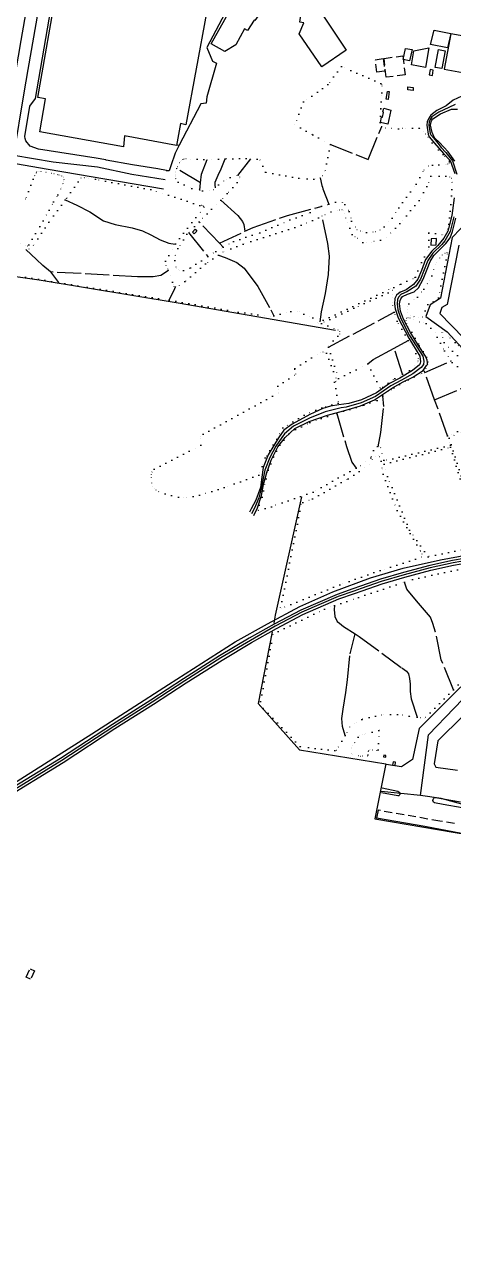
# Model space of a CAD drawing. Header units: millimetres. Extents: x 220021 to 223505, y 489325 to 491820.
# Drawn here: x 222722 to 222989, y 489723 to 490481 of the extents above; entities that cross this region are included whole.
import ezdxf

# ---------------------------------------------------------------- set-up
doc = ezdxf.new("R2010")
doc.units = ezdxf.units.MM
for name, pattern in [('15M2P5', [17.5, 15, -2.5]), ('50M10', [60, 50, -10]), ('5M2P5', [7.5, 5, -2.5]), ('AM4', [4, 0, -4])]:
    doc.linetypes.add(name, pattern=pattern)
for name, color, linetype in [('A0013110', 8, 'Continuous'), ('A0023210', 8, 'Continuous'), ('A0033324', 8, '5M2P5'), ('B0014111', 8, 'Continuous'), ('B0014116', 8, '5M2P5'), ('B0014118', 8, '5M2P5'), ('B0024120', 8, 'B0024120'), ('C0523121', 8, '50M10'), ('D0015112', 8, '15M2P5'), ('D0025111', 8, 'AM4'), ('E0022112', 8, 'Continuous')]:
    doc.layers.add(name, color=color, linetype=linetype)
doc.linetypes.add('B0024120', pattern='A,10,-1.75,[133,ltypeshp.shx,S=0.75,R=0,X=0,Y=0],-3.25', length=15)

msp = doc.modelspace()

# ---------------------------------------------------------------- linework, layer by layer
at = {"layer": 'A0013110'}
for points in [[(222808.499, 490378.874), (222736.551, 490391.085), (222706.585, 490396.322), (222711.485, 490422.562), (222719.73, 490471.366), (222728.669, 490522.585)], [(222810.176, 490390.456), (222804.94, 490391.429), (222789.054, 490394.02), (222772.696, 490396.926), (222772.412, 490397.012), (222766.548, 490398.109), (222730.52, 490403.827), (222725.341, 490405.696), (222722.706, 490408.964), (222722.265, 490410.332), (222722.13, 490411.672), (222725.097, 490430.604), (222728.592, 490435.215), (222742.619, 490516.239)], [(223002.373, 490440.543), (222988.827, 490434.155), (222984.436, 490430.714), (222978.709, 490427.835), (222974.933, 490424.987), (222973.343, 490422.569), (222972.658, 490420.696), (222972.389, 490418.746), (222973.128, 490413.084), (222973.947, 490411.408), (222977.246, 490407.509), (222982.687, 490401.044), (222986.867, 490396.648), (222989.726, 490388.663)], [(222989.811, 490396.237), (222985.77, 490402.136), (222980.243, 490407.9), (222977.228, 490410.893), (222975.694, 490414.108), (222974.724, 490418.633), (222975.095, 490420.756), (222975.532, 490421.724), (222976.164, 490422.565), (222980.991, 490425.776), (222987.704, 490428.635), (222991.387, 490428.728)], [(223019.37, 490381.079), (222988.228, 490348.823), (222980.891, 490310.952), (222974.415, 490306.969), (222971.732, 490299.559), (222984.997, 490290.163), (223001.962, 490271.871)], [(222989.334, 490373.423), (222987.996, 490362.484), (222985.463, 490352.632), (222982.961, 490348.3), (222979.144, 490343.734), (222975.444, 490340.312), (222971.549, 490335.14), (222968.994, 490328.325), (222966.724, 490322.838), (222964.015, 490319.46), (222959.6, 490316.302), (222955.906, 490314.774), (222955.709, 490314.801), (222953.453, 490312.844), (222952.368, 490310.749), (222952.33, 490307.436), (222952.652, 490304.473), (222954.551, 490298.716), (222961.15, 490286.05), (222968.075, 490274.908), (222968.489, 490271.43), (222968.266, 490270.48), (222967.725, 490269.621), (222963.537, 490266.077), (222955.497, 490261.229), (222949.045, 490257.822), (222941.037, 490252.017), (222931.716, 490247.688), (222923.771, 490245.382), (222917.686, 490244.612), (222912.396, 490243.81), (222907.553, 490242.379), (222899.617, 490238.643), (222888.611, 490232.682), (222883.345, 490228.876), (222880.002, 490224.023), (222877.207, 490219.405), (222873.604, 490213.435), (222870.409, 490205.577), (222869.402, 490198.217), (222868.729, 490193.273), (222865.916, 490185.243), (222863.066, 490179.835), (222861.983, 490177.913)], [(222864.607, 490175.848), (222866.977, 490180.629), (222869.438, 490188.126), (222870.711, 490195.104), (222872.787, 490202.49), (222875.461, 490210.227), (222879.558, 490218.406), (222884.066, 490224.4), (222890.095, 490229.949), (222899.151, 490234.186), (222910.614, 490238.18), (222920.516, 490240.892), (222931.088, 490243.953), (222939.877, 490247.704), (222951.032, 490255.22), (222957.657, 490258.89), (222963.685, 490261.901), (222970.173, 490265.932), (222972.255, 490269.033), (222972.717, 490269.803), (222972.703, 490270.928), (222972.59, 490272.338), (222971.63, 490274.874), (222966.825, 490282.271), (222962.24, 490289.707), (222957.95, 490297.864), (222956.066, 490302.892), (222955.33, 490307.502), (222955.764, 490309.646), (222956.148, 490310.518), (222957.289, 490312.068), (222960.382, 490313.549), (222964.596, 490315.037), (222967.216, 490317.501), (222970.151, 490322.875), (222972.6, 490329.119), (222974.366, 490333.811), (222976.756, 490337.658), (222984.287, 490344.977), (222987, 490348.636), (222988.369, 490352.534), (222990.362, 490360.736)], [(223075.982, 490155.609), (223057.938, 490155.478), (223043.939, 490154.818), (223030.652, 490154.085), (223016.89, 490152.358), (223002.922, 490150.249), (222988.45, 490147.705), (222974.175, 490144.709), (222957.893, 490140.335), (222943.56, 490136.122), (222931.046, 490131.815), (222926.329, 490130.139), (222916.592, 490126.677), (222893.832, 490116.904), (222877.228, 490108.125), (222861.796, 490099.327), (222843.334, 490088.388), (222820.876, 490074.06), (222800.58, 490060.802), (222776.56, 490045.653), (222744.249, 490024.598), (222705.047, 490000.591)], [(222706.673, 489998.069), (222745.851, 490022.062), (222778.18, 490043.127), (222802.2, 490058.278), (222822.504, 490071.54), (222844.906, 490085.832), (222863.304, 490096.733), (222878.672, 490105.495), (222895.128, 490114.196), (222917.688, 490123.883), (222927.333, 490127.312), (222932.037, 490128.983), (222944.471, 490133.263), (222958.706, 490137.447), (222974.872, 490141.79), (222989.018, 490144.758), (223003.406, 490147.289), (223017.301, 490149.387), (223030.922, 490151.096), (223044.093, 490151.821), (223058.019, 490152.478), (223076.003, 490152.61)], [(223026.953, 490082.649), (222979.187, 490035.612), (222976.93, 490021.133), (222978.032, 490019.212), (222991.495, 490017.283)], [(222993.582, 490069.115), (222967.663, 490043.11), (222963.498, 490023.969), (222956.553, 490019.277), (222947.069, 490020.779)], [(223270.698, 489716.835), (223247.238, 489741.232), (223213.029, 489776.92), (223192.928, 489798.472), (223170.233, 489822.01), (223123.322, 489872.586), (223075.159, 489923.749), (223065.386, 489934.085), (223061.073, 489938.096), (223053.345, 489945.305), (223046.724, 489951.621), (223041.128, 489956.224), (223034.245, 489960.844), (223027.915, 489964.407), (223020.016, 489968.426), (223008.998, 489972.916), (222998.289, 489977.083), (222971.248, 489982.198), (222940.965, 489987.415)]]:
    msp.add_lwpolyline(points, dxfattribs=at)
at = {"layer": 'A0023210'}
for points in [[(222809.338, 490384.665), (222788.745, 490387.952), (222767.202, 490392.465), (222739.621, 490395.65), (222715.292, 490399.807), (222721.728, 490438.887), (222724.161, 490453.291), (222736.334, 490523.386), (222739.202, 490539.899)], [(222990.107, 490431.442), (222986.07, 490429.675), (222979.85, 490426.806), (222975.549, 490423.776), (222974.438, 490422.146), (222973.877, 490420.726), (222973.557, 490418.689), (222974.411, 490413.596), (222974.821, 490412.759), (222976.47, 490410.809), (222979.191, 490407.577), (222981.321, 490404.686), (222984.229, 490401.59), (222988.339, 490396.443), (222991.056, 490388.089)], [(222989.179, 490361.61), (222986.916, 490352.583), (222983.624, 490346.639), (222981.715, 490344.356), (222976.1, 490338.985), (222972.957, 490334.476), (222970.797, 490328.722), (222968.438, 490322.856), (222965.616, 490318.481), (222959.991, 490314.926), (222956.598, 490313.421), (222956.499, 490313.434), (222954.801, 490311.681), (222954.066, 490310.198), (222953.83, 490307.469), (222954.359, 490303.683), (222956.25, 490298.29), (222961.695, 490287.878), (222969.853, 490274.891), (222970.54, 490271.884), (222970.261, 490269.757), (222968.949, 490267.776), (222963.611, 490263.989), (222956.577, 490260.059), (222950.039, 490256.521), (222940.457, 490249.861), (222931.402, 490245.82), (222922.144, 490243.137), (222919.101, 490242.752), (222911.505, 490240.995), (222909.084, 490240.28), (222899.384, 490236.415), (222889.353, 490231.316), (222883.706, 490226.638), (222882.034, 490224.211), (222878.383, 490218.905), (222874.533, 490211.831), (222871.598, 490204.034), (222870.057, 490196.661), (222869.72, 490194.188), (222867.677, 490186.684), (222865.022, 490180.232), (222863.295, 490176.881)], [(222992.221, 490344.036), (222985.068, 490307.135), (222981.83, 490305.144), (222980.489, 490301.438), (222987.621, 490294.128), (223012.31, 490268.808)], [(222968.45, 490001.592), (222973.425, 490039.361), (223005.471, 490072.519), (223018.117, 490085.208), (223028.272, 490095.456), (223068.491, 490136.412), (223102.235, 490170.054), (223106.274, 490174.082)], [(223075.992, 490154.11), (223057.979, 490153.978), (223044.016, 490153.319), (223030.787, 490152.59), (223017.096, 490150.873), (223003.164, 490148.769), (222988.734, 490146.231), (222974.524, 490143.249), (222958.299, 490138.891), (222944.016, 490134.693), (222931.541, 490130.399), (222926.831, 490128.725), (222917.14, 490125.28), (222894.48, 490115.55), (222877.95, 490106.81), (222862.55, 490098.03), (222844.12, 490087.11), (222821.69, 490072.8), (222801.39, 490059.54), (222777.37, 490044.39), (222745.05, 490023.33), (222705.86, 489999.33)], [(223297.33, 489712.44), (223284.37, 489726.88), (223268.76, 489743.7), (223263.56, 489749.6), (223229.717, 489786.687), (223198.055, 489817.344), (223138.018, 489882.565), (223097.673, 489926.893), (223080.186, 489945.551), (223076.92, 489949.168), (223065.693, 489960.293), (223049.769, 489971.755), (223043.732, 489975.854), (223036.547, 489979.743), (223028.462, 489983.955), (223017.605, 489988.497), (223006.135, 489992.837), (222981.372, 489999.741), (222968.45, 490001.592), (222944.017, 490004.097)]]:
    msp.add_lwpolyline(points, dxfattribs=at)
at = {"layer": 'A0033324'}
msp.add_lwpolyline([(222989.547, 489984.076), (222980.395, 489985.586), (222942.01, 489992.33), (222940.965, 489987.415)], dxfattribs=at)
at = {"layer": 'B0014111'}
for points in [[(222742.352, 490505.888), (222835.217, 490488.508), (222822.396, 490418.98), (222818.99, 490419.773), (222816.43, 490405.99), (222784.191, 490412.03), (222783.555, 490405.111), (222731.332, 490414.601), (222734.993, 490435.038), (222730.142, 490435.969)], [(222838.004, 490469.385), (222855.129, 490499.772), (222874.083, 490496.097), (222865.304, 490483.905), (222864.791, 490484.013), (222860.814, 490477.653), (222858.816, 490478.692), (222853.346, 490468.667), (222846.655, 490464.498)], [(222922.151, 490465.304), (222906.931, 490455.018), (222892.958, 490475.45), (222895.73, 490482.351), (222893.225, 490482.817), (222894.797, 490492.598), (222905.075, 490490.947)], [(222977.044, 490477.72), (222987.26, 490475.791), (222985.185, 490466.861), (222974.683, 490468.835)], [(222983.242, 490453.621), (223006.121, 490449.342), (223010.336, 490471.34), (222987.299, 490475.572)], [(222959.044, 490466.306), (222963.22, 490465.713), (222961.629, 490458.774), (222957.685, 490459.485)], [(222962.803, 490456.319), (222964.342, 490464.935), (222973.74, 490466.784), (222971.571, 490454.528)], [(222979.731, 490465.667), (222983.876, 490464.995), (222981.739, 490453.859), (222977.521, 490454.557)], [(222973.758, 490449.987), (222975.841, 490449.665), (222976.349, 490452.941), (222974.367, 490453.248)], [(222949.87, 490427.938), (222948.085, 490419.29), (222943.578, 490420.283), (222944.226, 490423.607), (222944.873, 490423.596), (222945.473, 490426.604), (222945.04, 490426.918), (222945.584, 490429.33)], [(222828.059, 490353.923), (222829.16, 490352.667), (222827.584, 490351.085), (222826.369, 490352.158)], [(222975.074, 490347.969), (222974.935, 490344.088), (222978.285, 490344.186), (222978.405, 490348.177)]]:
    msp.add_lwpolyline(points, close=True, dxfattribs=at)
at = {"layer": 'B0014116'}
for points in [[(222945.162, 490460.101), (222946.112, 490452.359), (222941.244, 490451.635), (222940.295, 490459.322)], [(222945.789, 490460.207), (222957.344, 490461.899), (222958.877, 490449.99), (222947.035, 490448.466)], [(222960.461, 490440.577), (222960.632, 490442.544), (222963.958, 490442.105), (222963.832, 490440.225)], [(222947.973, 490439.718), (222949.005, 490439.548), (222948.352, 490434.651), (222947.03, 490434.888)], [(222945.425, 490025.542), (222946.849, 490025.405), (222946.945, 490026.397), (222945.521, 490026.535)], [(222951.33, 490022.508), (222951.017, 490020.367), (222952.608, 490020.192), (222952.921, 490022.333)]]:
    msp.add_lwpolyline(points, close=True, dxfattribs=at)
at = {"layer": 'B0014118'}
msp.add_lwpolyline([(222728.004, 489892.442), (222725.586, 489887.21), (222722.889, 489888.456), (222725.308, 489893.689)], close=True, dxfattribs=at)
at = {"layer": 'B0024120'}
for points in [[(222854.567, 490504.928), (222852.301, 490499.039), (222835.308, 490467.096), (222838.987, 490458.519), (222841.442, 490457.261), (222835.373, 490436.398), (222834.96, 490432.333), (222831.684, 490431.942), (222818.126, 490406.141)], [(222816.619, 490406.518), (222818.126, 490406.141), (222815.665, 490401.174), (222813.027, 490393.316), (222811.99, 490390.238), (222810.145, 490390.244)], [(222915.578, 490290.92), (222817.546, 490307.977), (222730.913, 490322.293), (222627.519, 490337.034)], [(222894.27, 490187.293), (222878.001, 490113.766), (222877.033, 490108.739)], [(222876.01, 490103.429), (222867.414, 490058.806), (222893.014, 490030.024), (222946.772, 490021.275), (222939.993, 489986.989), (222998.446, 489976.982), (223005.827, 489974.038), (223028, 489964.285), (223041.046, 489956.163), (223061.631, 489937.115), (223070.552, 489928.196), (223094.386, 489903.074), (223130.866, 489864.074), (223163.632, 489828.217), (223175.695, 489815.984)]]:
    msp.add_lwpolyline(points, dxfattribs=at)
at = {"layer": 'C0523121'}
for points in [[(222944.591, 490006.28), (222954.419, 490004.164), (222954.956, 490003.887), (222955.328, 490003.4), (222955.447, 490002.999), (222955.519, 490002.661), (222955.5, 490002.118), (222955.398, 490001.886), (222955.175, 490001.582), (222954.863, 490001.309), (222954.277, 490001.307), (222944.078, 490003.208)], [(222994.366, 489993.792), (222982.602, 489995.992), (222977.249, 489996.912), (222976.519, 489997.391), (222976.32, 489997.677), (222976.208, 489998.32), (222976.209, 489998.558), (222976.253, 489998.869), (222976.387, 489999.216), (222976.562, 489999.489), (222976.738, 489999.847), (222976.982, 490000.088), (222977.774, 490000.258), (222993.347, 489997.525)]]:
    msp.add_lwpolyline(points, dxfattribs=at)
at = {"layer": 'D0015112'}
for points in [[(222911.995, 490406.831), (222935.781, 490397.375), (222944.302, 490417.952)], [(222831.544, 490382.863), (222832.118, 490388.099), (222835.691, 490397.396)], [(222840.711, 490379.763), (222840.575, 490381.569), (222840.615, 490383.237), (222842.529, 490387.664), (222844.388, 490391.569), (222846.765, 490397.627)], [(222862.598, 490397.815), (222854.43, 490387.386)], [(222831.544, 490382.863), (222816.518, 490391.663)], [(222831.035, 490378.229), (222831.544, 490382.863)], [(222906.038, 490385.851), (222907.033, 490381.156), (222907.337, 490380.07), (222907.685, 490379.003), (222911.425, 490369.582)], [(222747.25, 490372.174), (222754.338, 490368.872), (222762.578, 490364.715), (222771.044, 490359.106), (222778.363, 490356.777), (222788.788, 490354.887), (222795.276, 490353), (222800.503, 490350.424), (222806.257, 490347.352), (222811.648, 490345.346), (222815.671, 490344.541)], [(222844.077, 490372.052), (222854.68, 490362.551), (222857.628, 490358.803), (222858.354, 490356.779), (222859.118, 490352.616)], [(222859.118, 490352.616), (222864.182, 490354.964), (222885.652, 490362.462), (222906.576, 490368.104)], [(222843.223, 490345.248), (222830.602, 490358.564)], [(222905.949, 490296.195), (222906.805, 490302.54), (222909.343, 490313.891), (222911.099, 490325.829), (222911.744, 490337.065), (222910.8, 490345.14), (222907.145, 490362.043)], [(222824.023, 490351.935), (222835.964, 490336.868)], [(222843.223, 490345.248), (222859.118, 490352.616)], [(222845.622, 490342.717), (222843.223, 490345.248)], [(222738.083, 490327.311), (222733.204, 490331.277), (222729.214, 490334.989), (222722.737, 490341.327)], [(222842.584, 490337.833), (222846.803, 490336.374), (222853.979, 490333.247), (222858.736, 490329.585), (222867.194, 490318.241), (222875.227, 490303.712), (222877.058, 490300.103)], [(222811.42, 490328.311), (222806.828, 490325.188), (222801.976, 490324.343), (222792.127, 490324.354), (222738.083, 490327.311)], [(222738.083, 490327.311), (222742.991, 490320.754)], [(222811.976, 490309.751), (222815.51, 490317.025), (222815.843, 490318.099)], [(222911.072, 490280.471), (222952.146, 490302.237)], [(222952.125, 490279.967), (222960.846, 490284.654)], [(222935.65, 490270.048), (222939, 490272.914), (222952.125, 490279.967)], [(222957.313, 490263.664), (222952.125, 490279.967)], [(222971.135, 490264.673), (222987.497, 490271.966)], [(222971.135, 490264.673), (222970.734, 490265.782)], [(222977.225, 490247.832), (222971.135, 490264.673)], [(222977.225, 490247.832), (223005.017, 490259.33)], [(222942.001, 490218.48), (222943.768, 490227.46), (222945.52, 490243.59), (222945.071, 490250.259)], [(222985.332, 490225.416), (222977.225, 490247.832)], [(222916.404, 490239.216), (222922.343, 490218.699), (222925.768, 490208.874), (222928.296, 490205.211)], [(222988.938, 490067.364), (222981.39, 490085.988), (222977.818, 490103.224), (222976.056, 490108.538), (222974.58, 490112.458), (222965.868, 490122.607), (222959.929, 490129.974), (222958.48, 490134.331)], [(222914.89, 490119.666), (222914.724, 490117.324), (222915.148, 490112.977), (222916.574, 490109.845), (222917.977, 490108.819), (222920.449, 490106.696), (222927.705, 490102.171)], [(222921.457, 490038.786), (222919.884, 490044.457), (222919.406, 490049.469), (222920.331, 490055.237), (222921.217, 490060.458), (222922.027, 490065.573), (222922.899, 490073.495), (222924.591, 490089.627), (222927.705, 490102.171)], [(222927.705, 490102.171), (222930.35, 490100.522), (222956.822, 490080.937), (222959.764, 490078.786), (222960.874, 490077.177), (222961.571, 490074.237), (222961.921, 490070.855), (222962.075, 490066.243), (222962.711, 490061.596), (222966.305, 490050.194)]]:
    msp.add_lwpolyline(points, dxfattribs=at)
at = {"layer": 'D0025111'}
for points in [[(222906.038, 490385.851), (222905.947, 490385.755), (222903.269, 490385.187), (222902.001, 490385.122), (222892.725, 490385.688), (222871.963, 490389.428), (222868.516, 490396.978), (222866.764, 490397.477), (222862.598, 490397.815), (222859.864, 490398.036), (222846.765, 490397.627), (222835.691, 490397.396), (222833.43, 490397.349), (222822.42, 490397.632), (222821.238, 490397.623), (222820.721, 490397.475), (222820.321, 490397.233), (222819.624, 490396.695), (222819.086, 490396.116), (222818.495, 490395.314), (222817.027, 490392.763), (222816.584, 490391.856), (222816.518, 490391.663), (222816.256, 490390.897), (222816.034, 490389.937), (222815.886, 490389.072), (222815.759, 490388.228), (222815.717, 490387.427), (222815.727, 490386.541), (222815.853, 490385.666), (222816.042, 490385.054), (222817.486, 490383.228), (222826.101, 490379.184), (222831.035, 490378.229), (222832.66, 490377.915), (222839.403, 490378.545), (222840.711, 490379.763), (222842.634, 490381.554), (222847.43, 490384.919), (222849.949, 490386.167), (222854.029, 490387.473), (222854.43, 490387.386), (222855.357, 490387.184), (222855.704, 490386.472), (222855.793, 490385.518), (222854.201, 490383.024), (222848.129, 490376.072), (222844.077, 490372.052), (222838.386, 490366.408), (222830.602, 490358.564), (222824.023, 490351.935), (222822.976, 490350.88), (222817.292, 490341.83), (222815.666, 490337.478), (222815.372, 490334.505), (222816.254, 490329.428), (222817.542, 490328.644), (222818.305, 490328.392), (222820.81, 490328.266), (222825.166, 490329.887), (222835.964, 490336.868), (222840.96, 490340.098), (222845.622, 490342.717), (222851.96, 490346.278), (222868.305, 490351.744), (222887.067, 490359.702), (222899.648, 490364.238), (222906.576, 490368.104), (222906.705, 490368.176), (222911.425, 490369.582), (222915.527, 490370.803), (222920.234, 490370.402), (222921.31, 490369.287), (222923.968, 490364.963), (222925.558, 490358.837), (222928.849, 490353.844), (222930.912, 490352.937), (222932.497, 490352.497), (222934.75, 490351.984), (222940.454, 490352.461), (222943.239, 490353.404), (222945.889, 490355.474), (222950.811, 490360.745), (222954.888, 490367.232), (222965.816, 490382.006), (222968.053, 490386.186), (222970.755, 490390.746), (222973.504, 490393.295), (222975.835, 490393.717), (222984.428, 490394.312), (222985.418, 490394.485), (222986.486, 490395.079), (222986.602, 490395.691), (222986.545, 490396.417), (222982.492, 490400.364), (222975.711, 490407.763), (222971.468, 490413.049), (222970.52, 490414.856), (222968.51, 490416.551), (222967.576, 490416.874), (222957.181, 490416.558), (222954.668, 490416.439), (222946.796, 490416.826), (222944.302, 490417.952), (222943.727, 490419.486), (222943.371, 490420.25), (222943.787, 490429.129), (222944.384, 490438.781), (222944.588, 490442.976), (222944.407, 490444.072), (222943.817, 490444.667), (222919.195, 490455.213), (222910.784, 490444.051), (222904.209, 490439.139), (222895.597, 490433.227), (222890.169, 490418.879), (222893.696, 490417.023), (222901.389, 490412.71), (222911.995, 490406.831), (222912.35, 490406.634), (222908.916, 490390.137), (222907.352, 490387.246), (222906.038, 490385.851)], [(222719.112, 490344.83), (222722.623, 490343.541), (222723.594, 490343.541), (222724.49, 490344.184), (222731.426, 490355.57), (222737.116, 490365.787), (222739.228, 490369.498), (222739.893, 490370.922), (222742.627, 490375.234), (222744.433, 490378.987), (222744.865, 490379.842), (222745.636, 490381.529), (222745.974, 490382.425), (222746.26, 490383.363), (222746.429, 490384.175), (222746.45, 490384.956), (222746.377, 490385.852), (222746.166, 490386.317), (222745.913, 490386.57), (222745.154, 490387.013), (222744.353, 490387.351), (222743.467, 490387.647), (222742.497, 490387.858), (222740.23, 490388.313), (222738.563, 490388.673), (222735.294, 490389.255), (222732.289, 490389.741), (222731.466, 490389.784), (222730.622, 490389.784), (222729.747, 490389.648), (222729.462, 490389.427), (222729.093, 490388.952), (222728.079, 490387.539), (222727.868, 490387.033), (222727.224, 490385.104), (222722.618, 490372.714), (222721.098, 490370.521)], [(222670.064, 490332.164), (222722.392, 490324.136), (222742.991, 490320.754), (222760.771, 490317.834), (222811.976, 490309.751), (222854.987, 490302.402), (222874.77, 490299.521), (222877.058, 490300.103), (222887.693, 490302.81), (222892.807, 490302.477), (222895.729, 490301.155), (222901.378, 490298.864), (222904.631, 490295.436), (222905.949, 490296.195), (222907.817, 490297.271), (222949.959, 490316.856), (222951.8, 490317.561), (222956.271, 490319.797), (222964.735, 490323.774), (222965.277, 490324.176), (222969.074, 490333.127), (222973.214, 490341.3), (222973.57, 490342.942), (222973.681, 490351.737), (222982.943, 490350.588), (222984.873, 490352.883), (222985.433, 490354.016), (222986.145, 490357.027), (222987.747, 490374.642), (222988.176, 490383.347), (222987.896, 490385.396), (222986.749, 490386.41), (222984.199, 490387.01), (222974.958, 490386.902), (222972.315, 490380.438), (222967.515, 490371.867), (222955.678, 490357.413), (222947.138, 490348.801), (222943.499, 490347.056), (222938.202, 490345.924), (222934.917, 490345.4), (222932.488, 490345.67), (222927.691, 490349.13), (222925.97, 490350.665), (222921.973, 490360.877), (222921.307, 490363.467), (222920.569, 490365.327), (222919.568, 490365.911), (222917.903, 490365.868), (222916.615, 490365.784), (222912.711, 490364.76), (222907.145, 490362.043), (222904.985, 490360.989), (222894.034, 490356.344), (222857.923, 490344.702), (222845.382, 490339.784), (222842.584, 490337.833), (222834.638, 490332.293), (222821.636, 490321.301), (222816.736, 490318.069), (222815.843, 490318.099), (222815.009, 490318.127), (222814.455, 490319.495), (222813.962, 490321.032), (222811.42, 490328.311), (222811.131, 490329.137), (222810.122, 490331.441), (222809.598, 490334.122), (222815.671, 490344.541), (222815.849, 490344.847), (222825.986, 490358.125), (222833.653, 490367.2), (222833.653, 490367.506), (222833.548, 490367.917), (222833.327, 490368.255), (222833.074, 490368.403), (222832.483, 490368.603), (222831.966, 490368.625), (222831.017, 490368.752), (222804.054, 490377.489), (222800.479, 490378.567), (222765.952, 490384.977), (222760.479, 490385.919), (222759.319, 490385.92), (222758.38, 490385.878), (222757.065, 490385.708), (222755.314, 490383.43), (222747.822, 490372.944), (222747.25, 490372.174), (222736.931, 490358.284), (222727.407, 490343.902), (222724.663, 490341.59), (222722.737, 490341.327), (222721.309, 490341.59)], [(222911.072, 490280.471), (222917.347, 490261.09), (222935.65, 490270.048), (222943.401, 490254.669), (222944.966, 490255.708), (222952.486, 490261.108), (222957.313, 490263.664), (222961.602, 490265.936), (222966.514, 490270.897), (222966.963, 490271.857), (222967.143, 490273.281), (222965.636, 490276.519), (222961.653, 490283.233), (222960.846, 490284.654), (222953.957, 490296.781), (222952.146, 490302.237), (222950.955, 490308.021), (222950.798, 490311.199), (222950.82, 490313.242), (222950.962, 490315.758), (222948.397, 490314.396), (222926.931, 490304.712), (222906.862, 490295.328), (222916.97, 490291.225), (222918.043, 490290.169), (222918.065, 490288.728), (222917.004, 490287.425), (222910.843, 490281.177), (222911.072, 490280.471)], [(223006.602, 490234.504), (222985.332, 490225.416), (222987.089, 490219.524), (222946.009, 490209.873), (222945.861, 490209.95), (222945.659, 490210.212), (222943.667, 490217.956), (222942.765, 490218.495), (222942.001, 490218.48), (222941.371, 490218.467), (222939.217, 490216.282), (222937.536, 490211.661), (222931.208, 490206.764), (222928.296, 490205.211), (222924.389, 490203.128), (222901.541, 490190.362), (222875.557, 490181.205), (222867.511, 490178.922), (222867.995, 490182.251), (222869.834, 490187.101), (222872.24, 490198.668), (222873.674, 490204.052), (222876.896, 490212.175), (222880.77, 490219.491), (222886.646, 490226.759), (222890.581, 490229.218), (222899.44, 490233.62), (222906.564, 490236.11), (222916.404, 490239.216), (222920.582, 490240.603), (222933.141, 490244.343), (222941.358, 490247.429), (222945.071, 490250.259), (222950.202, 490254.17), (222951.799, 490255.264), (222960.817, 490260.292), (222969.221, 490264.207), (222970.734, 490265.782), (222971.98, 490267.079), (222973.597, 490269.703), (222973.502, 490271.216), (222972.247, 490274.3), (222967.121, 490282.647), (222960.029, 490295.061), (222959.548, 490297.221), (222959.802, 490298.576), (222960.57, 490298.943), (222961.888, 490298.745), (222964.013, 490297.797), (222967.696, 490296.304), (222970.425, 490295.871), (222972, 490295.178), (222978.035, 490289.443), (222978.92, 490286.699), (222983.496, 490278.288), (222987.497, 490271.966), (222988.124, 490270.976), (222997.053, 490264.258)], [(223006.55, 490084.837), (222988.938, 490067.364), (222971.158, 490049.729), (222968.369, 490049.88), (222966.305, 490050.194), (222961.488, 490050.926), (222954.148, 490051.876), (222949.706, 490051.947), (222944.064, 490051.602), (222940.43, 490050.921), (222931.957, 490048.885), (222927.369, 490046.207), (222924.321, 490044.187), (222922.572, 490040.675), (222921.457, 490038.786), (222916.042, 490029.608), (222914.995, 490029.423), (222893.46, 490031.917), (222868.954, 490057.661), (222868.906, 490060.108), (222876.653, 490101.598), (222879.801, 490103.583), (222908.687, 490117.542), (222914.89, 490119.666), (222929.913, 490124.808), (222958.48, 490134.331), (222963.389, 490135.968), (222996.879, 490143.147)]]:
    msp.add_lwpolyline(points, dxfattribs=at)
for points in [[(222975.434, 490324.978), (222977.561, 490331.682), (222978.564, 490333.405), (222980.518, 490336.008), (222982.106, 490337.824), (222983.66, 490339.017), (222984.812, 490339.404), (222985.052, 490338.581), (222984.328, 490334.808), (222979.691, 490311.239), (222972.946, 490306.996), (222969.594, 490299.227), (222967.471, 490298.784), (222964.45, 490299.473), (222962.031, 490300.42), (222960.6, 490301.808), (222960.12, 490303.894), (222960.482, 490305.981), (222961.119, 490307.465), (222964.5, 490310.401), (222966.51, 490311.724), (222970.546, 490316.547), (222973.994, 490322.155)], [(222981.644, 490289.57), (222982.145, 490286.459), (222983.103, 490283.514), (222988.405, 490278.07), (223003.756, 490264.41), (223018.739, 490251.664), (223020.334, 490250.46), (223021.341, 490250.443), (223021.633, 490250.92), (223021.522, 490251.286), (223006.241, 490266.63), (222990.041, 490283.492), (222985.676, 490287.4), (222982.651, 490289.499)], [(222830.854, 490188.337), (222822.614, 490186.829), (222820.944, 490186.876), (222817.803, 490187.168), (222813.417, 490188.127), (222805.423, 490190.562), (222803.736, 490191.506), (222802.799, 490192.503), (222801.685, 490193.971), (222801.142, 490195.933), (222800.927, 490199.294), (222800.936, 490201.368), (222801.234, 490202.832), (222802.575, 490204.542), (222831.709, 490219.501), (222831.467, 490224.913), (222833.037, 490226.329), (222880.285, 490252.215), (222879.859, 490254.369), (222879.612, 490256.2), (222890.866, 490263.747), (222890.137, 490266.429), (222890.15, 490267.319), (222906.162, 490277.424), (222907.699, 490277.671), (222908.655, 490277.461), (222909.856, 490276.787), (222916.411, 490259.956), (222915.589, 490259.27), (222914.899, 490258.79), (222917.274, 490245.676), (222906.985, 490242.867), (222896.099, 490238.189), (222882.706, 490230.246), (222878.893, 490223.242), (222871.718, 490211.587), (222869.813, 490206.198), (222867.872, 490200.912), (222846.263, 490193.219)], [(223036.064, 490176.833), (223038.166, 490177.433), (223038.948, 490177.64), (223039.371, 490177.859), (223039.403, 490178.006), (223039.299, 490178.26), (223039.176, 490178.894), (223038.949, 490179.833), (223038.431, 490181.598), (223036.19, 490190.258), (223026.809, 490222.193), (223020.94, 490238.615), (223019.537, 490238.602), (222986.268, 490224.334), (222986.276, 490223.902), (223003.767, 490168.719), (223004.554, 490167.913), (223005.957, 490168.022)], [(222961.645, 490166.621), (222947.903, 490200.127), (222945.823, 490207.733), (222987.141, 490218.276), (223005.917, 490156.932), (222973.201, 490150.068)], [(222901.255, 490186.15), (222923.468, 490198.677), (222936.63, 490207.517), (222938.49, 490210.464), (222940.624, 490212.764), (222942.043, 490212.967), (222942.787, 490212.505), (222943.942, 490209.486), (222944.597, 490204.251), (222945.171, 490201.473), (222953.875, 490178.867), (222968.322, 490153.644), (222969.188, 490151.844), (222969.208, 490149.932), (222965.431, 490148.502), (222943.313, 490141.594), (222918.111, 490132.662), (222882.136, 490118.126), (222881.297, 490118.359), (222882.147, 490122.186), (222894.327, 490183.241), (222895.127, 490183.846)], [(222941.236, 490029.602), (222941.988, 490029.883), (222942.949, 490041.52), (222942.841, 490041.882), (222942.408, 490041.944), (222933.59, 490039.626), (222932.168, 490039.275), (222930.706, 490038.718), (222929.699, 490037.787), (222927.083, 490034.066), (222926.201, 490032.489), (222925.741, 490031.431), (222925.617, 490030.618), (222925.542, 490027.898), (222925.679, 490027.393), (222926.284, 490027.168), (222929.647, 490026.354), (222930.963, 490026.079), (222932.156, 490026.171), (222935.31, 490026.115), (222935.767, 490026.461), (222935.899, 490027.104), (222936.047, 490028.773), (222936.137, 490029.369), (222936.382, 490029.657), (222936.672, 490029.895), (222937.274, 490029.932), (222938.44, 490029.92)]]:
    msp.add_lwpolyline(points, close=True, dxfattribs=at)
at = {"layer": 'E0022112'}
msp.add_lwpolyline([(222305.916, 489746.01), (222311.142, 489749.625), (222334.602, 489764.85), (222373.667, 489789.422), (222429.614, 489825.306), (222490.062, 489864.402), (222547.258, 489900.146), (222625.307, 489950.007), (222713.274, 490007.862), (222763.855, 490039.977), (222811.447, 490070.571), (222853.095, 490097.219), (222873.26, 490108.355), (222893.239, 490119.04), (222913.837, 490128.194), (222937.409, 490137.026), (222957.669, 490142.921), (222980.922, 490148.108), (223012.302, 490154.025), (223039.325, 490156.694), (223059.358, 490157.18), (223079.288, 490156.705), (223079.458, 490156.695)], dxfattribs=at)

doc.saveas('drawing.dxf')
